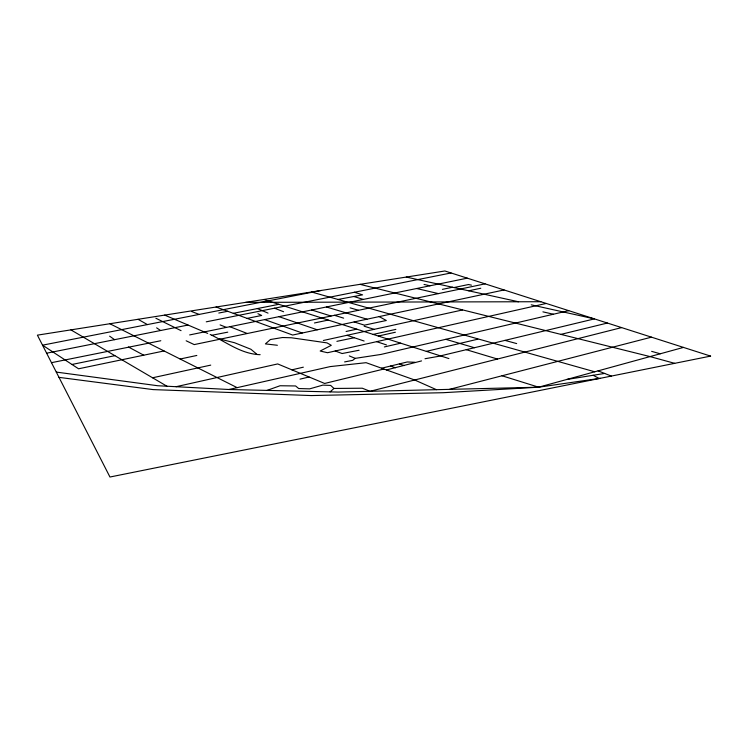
<?xml version="1.0" encoding="UTF-8"?>
<svg xmlns="http://www.w3.org/2000/svg" width="748" height="748" viewBox="0 0 748 748"><rect width="100%" height="100%" fill="white"/><g stroke="black" fill="none" stroke-linecap="round" stroke-linejoin="round"><path stroke-width="1.12" d="M330.074 391.877L333.973 388.455L362.284 388.212L370.064 391.298L621.616 327.596M568.732 310.654L380.919 354.449L355.178 358.367L352.673 360.368L344.613 361.91M267.027 390.4L280.051 385.753L295.61 385.959L298.667 388.53L309.644 388.857L322.856 385.117L330.663 385.426L333.973 388.455M386.454 369.942L421.545 360.91M58.989 377.357L153.088 389.596L311.299 395.57L443.209 392.709L538.663 387.193L683.457 347.409M449.464 389.362L651.48 337.161M381.602 368.212L407.286 361.967L415.018 362.284M383.883 369.026L324.651 383.462L277.695 363.93L176.079 386.707M560.57 334.459L607.385 323.043M300.004 379.143L309.083 376.992M426.351 351.364L477.813 339.19M291.888 369.839L303.351 367.175M384.35 346.941L400.704 343.182M546.227 303.445L327.531 352.719L320.153 351.027L331.299 345.314L327.007 342.883L291.393 337.769L282.482 337.516L270.411 339.527L265.4 343.902L277.377 345.267M56.287 372.083L157.688 385.734L228.953 389.502L330.149 366.604L366.099 362.687L414.682 379.993L436.439 389.68M378.338 336.048L395.374 332.243M373.196 334.412L395.879 329.372M346.09 331.486L356.749 329.167M323.379 340.48L462.516 309.962M152.573 377.787L210.73 365.118M180.137 359.021L196.827 355.459M504.087 289.953L292.674 335.048L216.06 307.017M468.697 290.804L480.786 288.242M314.441 322.977L328.241 320.069M442.414 289.364L452.559 287.251M453.943 287.559L468.529 284.521L471.446 285.156M164.064 350.952L78.568 368.792L42.524 345.174L321.201 290.458M485.078 283.866L194.209 344.594L186.159 340.789M336.89 341.35L354.281 337.722M189.646 334.926L467.294 278.163M71.967 364.472L114.883 355.674M51.481 362.677L160.811 340.733M247.149 318.386L261.66 315.469L257.948 313.683M46.628 353.196L188.047 325.053M206.252 321.827L451.053 272.964M233.32 313.328L278.873 304.314M218.809 313.038L227.738 311.29M211.862 335.272L227.766 332.159M359.096 350.251L342.116 353.533L335.197 350.99M337.89 299.49L362.565 294.852L354.421 292.253M425.004 358.731L438.609 356.329L594.426 318.891L531.239 304.829M566.685 379.488L604.655 373.448M228.953 389.502L338.124 392.074L538.663 387.193L600.261 378.31M245.634 302.36L540.851 301.725M260.145 354.692C241.38 354.103 226.438 342.173 210.179 334.459M406.276 277.069L518.532 301.771M424.041 284.436L430.016 285.783M542.917 311.851L553.408 314.235M416.673 288.513L438.412 293.609M360.031 284.343L650.04 356.59L674.668 363.332M219.435 338.956L234.554 342.734L250.889 349.26L256.714 354.122M504.975 340.377L516.662 343.584M594.744 371.784L311.477 291.991M651.648 351.354L660.232 353.785M350.111 307.849L358.526 310.289M445.799 339.321L474.41 347.726M466.275 349.681L497.439 359.04M326.409 306.97L366.997 319.19M334.459 315.31L343.659 318.152M353.785 296.479L363.294 299.424M354.131 321.939L364.435 325.146L386.342 320.49L379.152 316.6M311.673 309.981L331.065 316.021M502.039 375.776L538.663 387.193M364.145 326.212L374.168 329.344M263.782 299.499L448.894 358.563M376.609 341.658L386.454 344.912M347.025 335.3L364.136 341.023M399.339 363.902L404.266 365.585M278.976 316.666L317.246 329.803M390.512 366.053L395.402 367.754M264.67 319.592L302.22 333.01M191.712 311.523L199.174 314.422M229.851 326.708L247.289 333.514M274.516 308.195L283.595 311.748M220.099 324.894L226.466 327.4M598.101 370.858L611.331 376.085M349.297 355.908L355.178 358.367M164.682 315.104L207.701 333.412M257.377 308.569L268.027 313.122M155.874 318.227L181.063 330.653M109.863 323.734L237.153 387.651M593.136 375.281L599.204 378.469M128.432 346.997L143.747 355.197M138.043 319.303L147.412 324.585M70.91 329.877L166.944 386.22M156.622 327.839L160.596 330.513M109.638 336.161L114.556 339.676M710.6 356.104L109.956 477.018L37.4 335.151L444.882 270.982L710.6 356.104"/></g></svg>
